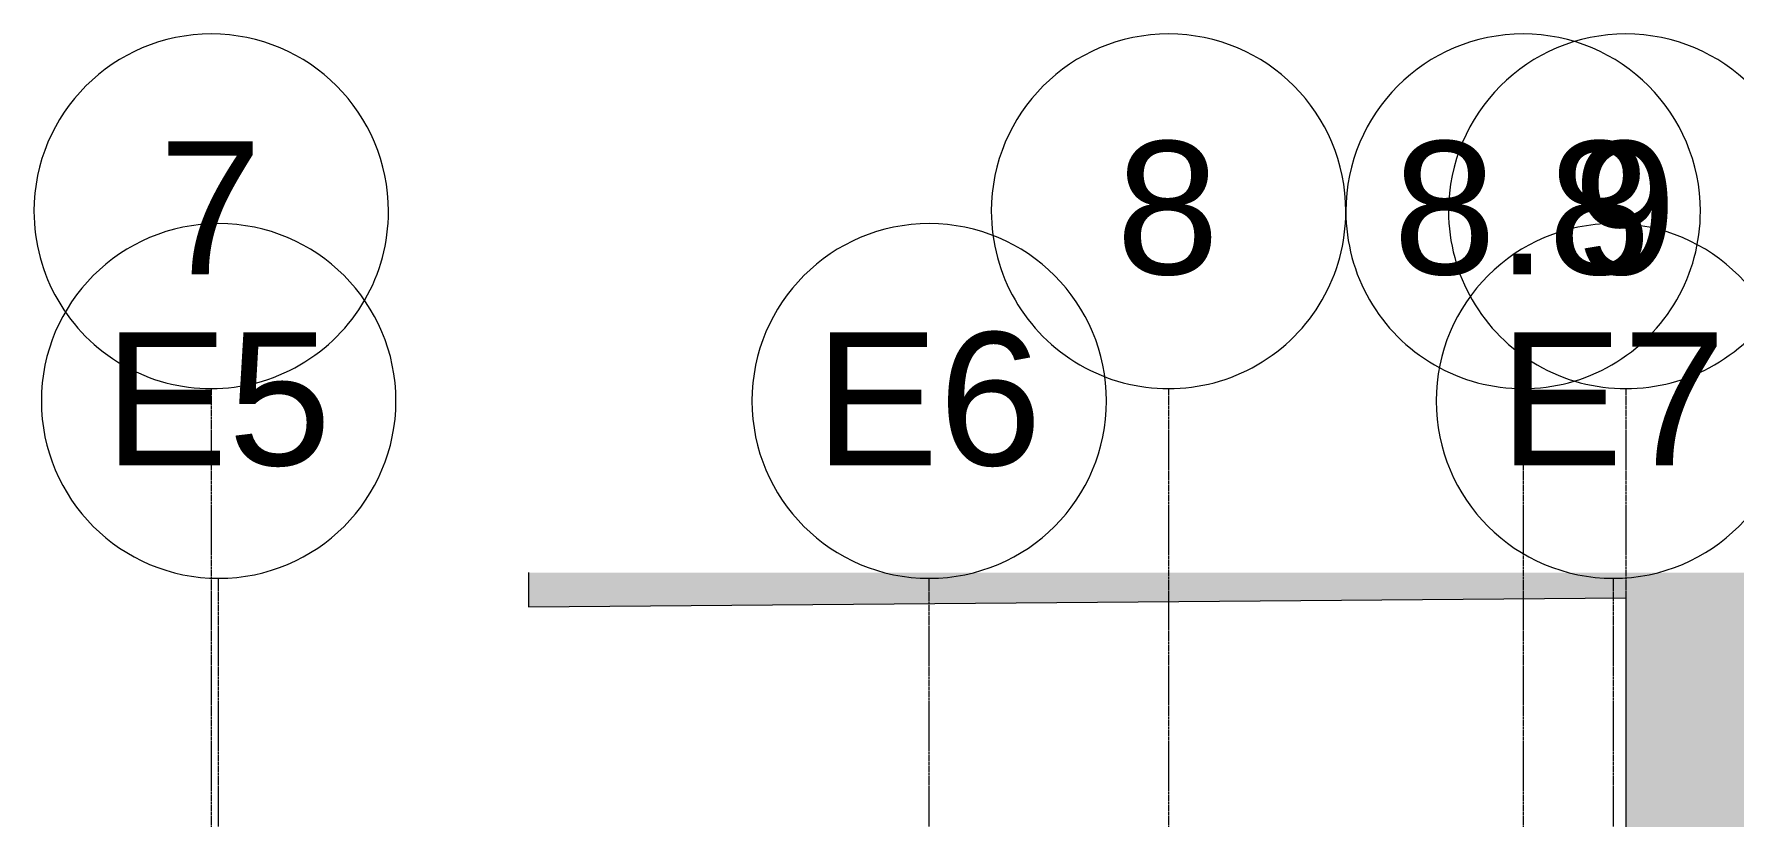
# Model space of a CAD drawing. Header units: inches. Extents: x -4124 to 2030, y 10168 to 14873.
# Drawn here: x 1149 to 1724, y 11845 to 12110 of the extents above; entities that cross this region are included whole.
import ezdxf

# ---------------------------------------------------------------- set-up
doc = ezdxf.new("R2010")
doc.units = ezdxf.units.IN
doc.header["$MEASUREMENT"] = 0
doc.linetypes.add('Demolished', pattern=[0.1875, 0.125, -0.0625])
doc.linetypes.add('Grid Line 1_2_', pattern=[0.875, 0.5, -0.125, 0.125, -0.125])
for name, color, linetype, lineweight in [('A-ROOF', 132, 'Demolished', 9), ('S-GRID', 1, 'Continuous', 9), ('S-GRID-IDEN', 1, 'Continuous', 9)]:
    doc.layers.add(name, color=color, linetype=linetype, lineweight=lineweight)
doc.styles.add('Arial', font='arial.ttf', dxfattribs={"height": 45})

# ---------------------------------------------------------------- blocks, each defined once
blk = doc.blocks.new('Walls 1 - Walls 1-1277454-DEMO PLAN - MEZZ')
at = {"layer": 'A-ROOF', "linetype": 'Continuous'}
blk.add_hatch(color=161, dxfattribs=at).paths.add_polyline_path([(-1448.44, 10380.08), (-1448.44, 11927.42), (-1956.88, 11927.42), (-1956.83, 11915.82), (-1585.45, 11918.85), (-1585.45, 11790.15), (-1578.67, 11790.15), (-1577.83, 11774.15), (-1577.83, 10643.01), (-1938.58, 10642.37), (-1938.58, 10381.41), (-1577.83, 10380.43)], flags=0)
for p, q in [((-1956.88, 11927.42), (-1956.83, 11915.82)), ((-1956.83, 11915.82), (-1585.45, 11918.85)), ((-1585.45, 11918.85), (-1585.45, 11774.15))]:
    blk.add_line(p, q, dxfattribs=at)
blk = doc.blocks.new('Grid - Grid Head - Circle-50561-DEMO PLAN - MEZZ')
at = {"layer": 'S-GRID-IDEN'}
for start, end in [(360, 180), (180, 360)]:
    blk.add_arc((0, 0), 0.25, start, end, dxfattribs=at)

msp = doc.modelspace()

# ---------------------------------------------------------------- linework, layer by layer
at = {"layer": 'S-GRID', "linetype": 'Grid Line 1_2_'}
for p, q in [((1208.57844, 11989.62705), (1208.57844, 10769.69706)), ((1532.57844, 11989.62705), (1532.57844, 10769.69706)), ((1652.57844, 11989.62705), (1652.57844, 10769.69706)), ((1687.32844, 11989.62705), (1687.32844, 10769.69706)), ((1211.07844, 10455.54858), (1211.07844, 11925.46391)), ((1451.57844, 10455.54858), (1451.57844, 11925.46391)), ((1683.14094, 10455.54858), (1683.14094, 11925.46391))]:
    msp.add_line(p, q, dxfattribs=at)

# ---------------------------------------------------------------- block references
at = {"layer": 'A-ROOF', "linetype": 'Continuous'}
msp.add_blockref('Walls 1 - Walls 1-1277454-DEMO PLAN - MEZZ', (3272.7817, 0), dxfattribs=at)
at = {"layer": 'S-GRID-IDEN', "xscale": 239.9999999999998, "yscale": 239.9999999999998, "zscale": 239.9999999999998, "rotation": 180}
for p in [(1208.57844, 12049.62705), (1532.57844, 12049.62705), (1652.57844, 12049.62705), (1687.32844, 12049.62705)]:
    msp.add_blockref('Grid - Grid Head - Circle-50561-DEMO PLAN - MEZZ', p, dxfattribs=at)
at = {"layer": 'S-GRID-IDEN', "xscale": 239.9999999999998, "yscale": 239.9999999999998, "zscale": 239.9999999999998}
for p in [(1211.07844, 11985.46391), (1451.57844, 11985.46391), (1683.14094, 11985.46391)]:
    msp.add_blockref('Grid - Grid Head - Circle-50561-DEMO PLAN - MEZZ', p, dxfattribs=at)

# ---------------------------------------------------------------- texts
at = {"layer": 'S-GRID-IDEN', "char_height": 45, "attachment_point": 1, "style": 'Arial'}
for s, insert, width in [('7', (1190.77895, 12073.33436), 42.42), ('8', (1514.77895, 12073.33436), 42.42), ('8.8', (1608.51124, 12073.33436), 106.05), ('9', (1669.52895, 12073.33436), 42.42), ('E5', (1172.32675, 12008.68376), 93.1725), ('E6', (1412.82675, 12008.68376), 93.1725), ('E7', (1644.38925, 12008.68376), 93.1725)]:
    msp.add_mtext(s, dxfattribs=dict(at, insert=insert, width=width))

doc.saveas('drawing.dxf')
